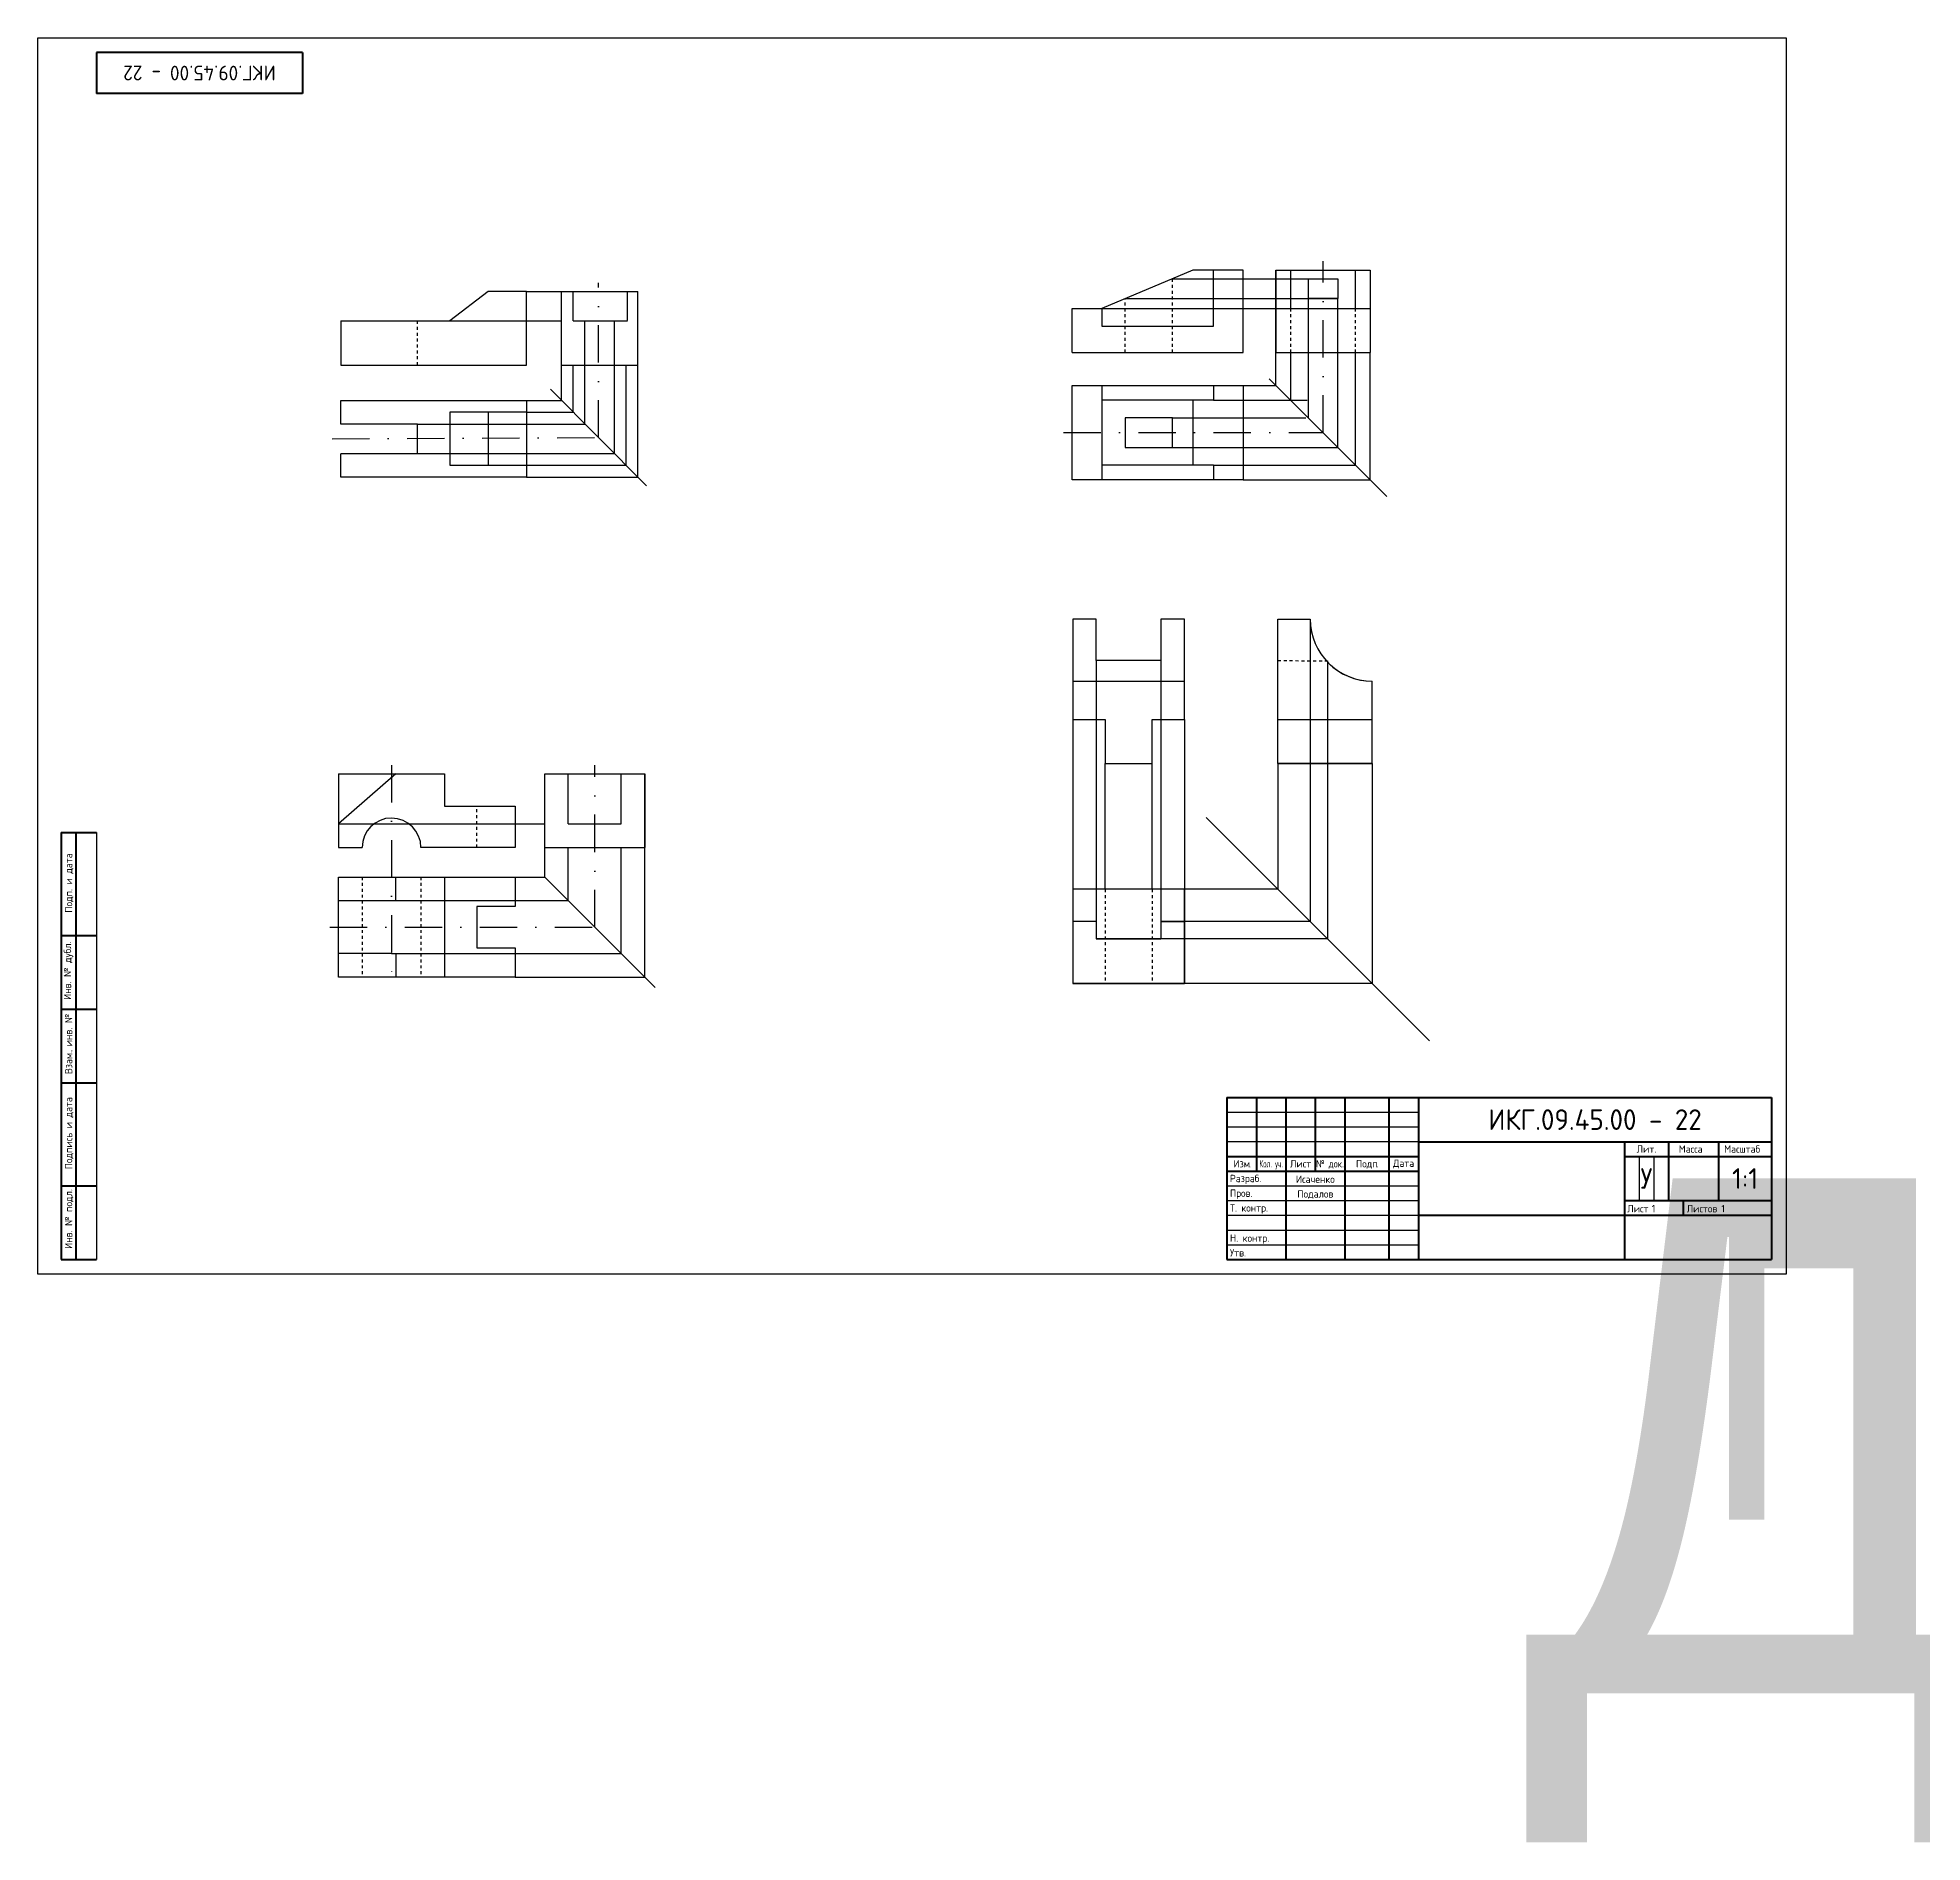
# Model space of a CAD drawing. Header units: millimetres. Extents: x 2500 to 3780, y 1958 to 2571.
# Drawn here: x 2500 to 3140, y 1958 to 2571 of the extents above; entities that cross this region are included whole.
import ezdxf
from ezdxf.enums import TextEntityAlignment as Align

# ---------------------------------------------------------------- set-up
doc = ezdxf.new("R2018")
doc.units = ezdxf.units.MM
doc.linetypes.add('JIS_02_1.0', pattern=[2, 1, -1])
doc.linetypes.add('штрихпунктирная', pattern=[25.4, 12.7, -6.35, 0, -6.35])
for name, color, linetype in [('Линия связи', 92, 'Continuous'), ('Невидимая', 140, 'JIS_02_1.0'), ('форматки', 7, 'Continuous'), ('центровая', 20, 'штрихпунктирная')]:
    doc.layers.add(name, color=color, linetype=linetype)
doc.layers.add('Основная', color=7, linetype='Continuous', lineweight=30)
doc.layers.add('Чертёж', color=7, linetype='Continuous', lineweight=35)
doc.styles.add('GOST-2.304_Type-B', font='GOST Common.ttf')
doc.styles.get("Standard").update_dxf_attribs({"font": 'arial.ttf'})

# ---------------------------------------------------------------- blocks, each defined once
blk = doc.blocks.new('ACAD_SPDS_TB_18')
at = {"linetype": 'Continuous', "lineweight": 60}
for p, q in [((-12, 145), (0, 145)), ((-12, 145), (-12, 0)), ((-7, 145), (-7, 0)), ((-12, 110), (0, 110)), ((-12, 85), (0, 85)), ((-12, 60), (0, 60)), ((-12, 25), (0, 25)), ((-12, 0), (0, 0))]:
    blk.add_line(p, q, dxfattribs=at)
at = {"linetype": 'Continuous', "lineweight": 30}
blk.add_line((0, 145), (0, 0), dxfattribs=at)
at = {"style": 'GOST-2.304_Type-B'}
for s, p in [('Подп. и дата', (-8.25, 117.77)), ('Инв. № дубл.', (-8.62, 88.14)), ('Взам. инв. №', (-8.25, 62.96)), ('. ', (-8.25, 70.58)), ('Подпись и дата', (-8.25, 30.64)), ('Инв. № подл.', (-8.25, 3.57))]:
    blk.add_text(s, height=2.5, rotation=90, dxfattribs=at).set_placement(p)
for tag, p in [('ПОДП_ДАТА_2', (-3.5, 127.5)), ('ИНВ_Н_ДУБЛ', (-3.65, 97.5)), ('ВЗАМ_ИНВ_Н', (-3.5, 71.94)), ('ПОДП_ДАТА_1', (-3.5, 42.5)), ('ИНВ_НОМ_ПОДЛ', (-3.5, 12.5))]:
    blk.add_attdef(tag, text='', height=2.5, rotation=90, dxfattribs=at).set_placement(p, align=Align.MIDDLE_CENTER)
at = {"style": 'GOST-2.304_Type-B', "flags": 1}
blk.add_attdef('ИДЕНТИФИКАТОР_НАДПИСИ', (-12.12, -11.58), '', height=2.5, dxfattribs=at)
blk = doc.blocks.new('ACAD_SPDS_TB_08')
at = {"linetype": 'Continuous', "lineweight": 60}
for p, q in [((0, 0), (0, -14)), ((70, 0), (0, 0)), ((70, 0), (70, -14)), ((70, -14), (0, -14))]:
    blk.add_line(p, q, dxfattribs=at)
at = {"style": 'GOST-2.304_Type-B', "flags": 8}
blk.add_attdef('ОБОЗНАЧЕНИЕ_ДОКУМЕНТА', text='', height=5, dxfattribs=at).set_placement((35, -7), align=Align.MIDDLE_CENTER)
at = {"style": 'GOST-2.304_Type-B', "flags": 1}
blk.add_attdef('ИДЕНТИФИКАТОР_НАДПИСИ', (-0.4, -20.95), '', height=2.5, dxfattribs=at)
blk = doc.blocks.new('ACAD_SPDS_TB_06')
at = {"linetype": 'Continuous', "lineweight": 60}
for p, q in [((-185, 55), (0, 55)), ((-185, 55), (-185, 0)), ((-175, 55), (-175, 30)), ((-165, 55), (-165, 0)), ((-155, 55), (-155, 30)), ((-145, 55), (-145, 0)), ((-130, 55), (-130, 0)), ((-120, 55), (-120, 0)), ((0, 55), (0, 0)), ((-120, 40), (0, 40)), ((-185, 35), (-120, 35)), ((-185, 30), (-120, 30)), ((-120, 15), (0, 15)), ((-185, 0), (0, 0))]:
    blk.add_line(p, q, dxfattribs=at)
at = {"linetype": 'Continuous', "lineweight": 25}
for p, q in [((-185, 50), (-120, 50)), ((-185, 45), (-120, 45)), ((-185, 25), (-120, 25)), ((-185, 20), (-120, 20)), ((-185, 15), (-120, 15)), ((-185, 10), (-120, 10)), ((-185, 5), (-120, 5))]:
    blk.add_line(p, q, dxfattribs=at)
at = {"lineweight": 25}
blk.add_line((-120, 40), (-185, 40), dxfattribs=at)
at = {"lineweight": 60}
for p, q in [((-50, 40), (-50, 0)), ((-35, 40), (-35, 20)), ((-18, 40), (-18, 20)), ((-50, 35), (0, 35)), ((-50, 20), (0, 20)), ((-30, 20), (-30, 15))]:
    blk.add_line(p, q, dxfattribs=at)
for p, q in [((-45, 35), (-45, 20)), ((-40, 35), (-40, 20)), ((-130, 20), (-120, 20))]:
    blk.add_line(p, q)
at = {"style": 'GOST-2.304_Type-B'}
for s, p in [('Изм', (-180, 31.25)), ('Лист', (-160, 31.25)), ('Подп', (-137.5, 31.25)), ('Дата', (-125, 31.44))]:
    blk.add_text(s, height=2.5, dxfattribs=at).set_placement(p, align=Align.CENTER)
at = {"style": 'GOST-2.304_Type-B', "width": 0.56}
blk.add_text('Кол. уч.', height=2.5, dxfattribs=at).set_placement((-174, 31.25), (-166, 31.25), align=Align.FIT)
at = {"style": 'GOST-2.304_Type-B', "width": 0.9}
blk.add_text('№ док.', height=2.5, dxfattribs=at).set_placement((-150, 31.25), align=Align.CENTER)
at = {"style": 'GOST-2.304_Type-B'}
for s, p in [('Разраб.', (-184, 26.25)), ('.', (-177.56, 31.25)), ('.', (-134.25, 31.25)), ('Пров.', (-184, 21.25)), ('Т. контр.', (-184, 16.25)), ('Лист', (-49.02, 16)), ('Листов', (-28.83, 16)), ('Н. контр.', (-184, 6)), ('Утв.', (-184, 1))]:
    blk.add_text(s, height=2.5, dxfattribs=at).set_placement(p)
at = {"linetype": 'Continuous', "char_height": 2.5, "attachment_point": 5, "style": 'GOST-2.304_Type-B'}
for s, insert, width in [('Лит.', (-42.5, 37.5), 14), ('Масса', (-27.5, 37.5), 14), ('Масштаб', (-10, 37.5), 19)]:
    blk.add_mtext(s, dxfattribs=dict(at, insert=insert, width=width))
at = {"style": 'GOST-2.304_Type-B'}
for tag, p, flags in [('ИДЕНТИФИКАТОР_НАДПИСИ', (-185.34, 60.88), 1), ('ЛИСТ', (-40.73, 16), 8), ('ЛИСТОВ', (-17.07, 16), 8)]:
    blk.add_attdef(tag, p, '', height=2.5, dxfattribs=dict(at, flags=flags))
at = {"style": 'GOST-2.304_Type-B', "flags": 8}
for tag, p in [('ИЗМ_4', (-180, 51)), ('ИЗМ_4_КОЛ_УЧ', (-170, 51)), ('ИЗМ_4_ЛИСТ', (-160, 51)), ('ИЗМ_4_N_ДОК', (-150, 51)), ('ИЗМ_4_ДАТА', (-125, 51)), ('ИЗМ_3', (-180, 46)), ('ИЗМ_3_КОЛ_УЧ', (-170, 46)), ('ИЗМ_3_ЛИСТ', (-160, 46)), ('ИЗМ_3_N_ДОК', (-150, 46)), ('ИЗМ_3_ДАТА', (-125, 46)), ('ИЗМ_2', (-180, 41)), ('ИЗМ_1', (-180, 36)), ('ИЗМ_2_КОЛ_УЧ', (-170, 41)), ('ИЗМ_1_КОЛ_УЧ', (-170, 36)), ('ИЗМ_2_ЛИСТ', (-160, 41)), ('ИЗМ_1_ЛИСТ', (-160, 36)), ('ИЗМ_2_N_ДОК', (-150, 41)), ('ИЗМ_1_N_ДОК', (-150, 36)), ('ИЗМ_2_ДАТА', (-125, 41)), ('ИЗМ_1_ДАТА', (-125, 36)), ('РАЗРАБ_ФИО', (-155, 26)), ('РАЗРАБ_ДАТА', (-125, 26)), ('ПРОВ_ФИО', (-155, 21)), ('ПРОВ_ДАТА', (-125, 21)), ('ДОЛЖНОСТЬ_1', (-175, 11)), ('ДОЛЖНОСТЬ_1_ФИО', (-155, 11)), ('ТКОНТР_ФИО', (-155, 16)), ('ДОЛЖНОСТЬ_1_ДАТА', (-125, 11)), ('ТКОНТР_ДАТА', (-125, 16)), ('НКОНТР_ФИО', (-155, 6)), ('НКОНТР_ДАТА', (-125, 6)), ('УТВ_ФИО', (-155, 1)), ('УТВ_ДАТА', (-125, 1))]:
    blk.add_attdef(tag, text='', height=2.5, dxfattribs=at).set_placement(p, align=Align.CENTER)
at = {"style": 'GOST-2.304_Type-B'}
blk.add_attdef('ОБОЗНАЧЕНИЕ_ДОКУМЕНТА', text='', height=5, dxfattribs=at).set_placement((-60, 47.5), align=Align.MIDDLE_CENTER)
at = {"lineweight": 30, "flags": 104}
for tag, p in [('НАИМЕНОВАНИЕ_ДОКУМЕНТА', (-85, 27.5)), ('ОБОЗНАЧЕНИЕ_МАТЕРИАЛА', (-85, 7.5)), ('НАИМЕНОВАНИЕ_ПРЕДПРИЯТИЯ', (-25, 7.5))]:
    blk.add_attdef(tag, text='', height=3.5, dxfattribs=at).set_placement(p, align=Align.MIDDLE_CENTER)
at = {"style": 'GOST-2.304_Type-B', "flags": 8}
for tag, p in [('Л1', (-47.5, 27.5)), ('Л2', (-42.5, 27.5)), ('Л3', (-37.5, 27.5)), ('МАССА', (-26.5, 27.5)), ('МАСШТАБ', (-9, 27.5))]:
    blk.add_attdef(tag, text='', height=2.5, dxfattribs=at).set_placement(p, align=Align.MIDDLE_CENTER)

msp = doc.modelspace()

# ---------------------------------------------------------------- linework, layer by layer
msp.add_lwpolyline([(2499.52, 2150.59), (2499.52, 2570.59), (3093.52, 2570.59), (3093.52, 2150.59), (2499.52, 2150.59)])
at = {"layer": 'Линия связи'}
for p, q in [((2920.15, 2452.44), (2920.15, 2491.63)), ((2884.97, 2488.69), (2941.15, 2488.69)), ((2931.15, 2441.44), (2931.15, 2488.69)), ((2860.97, 2478.63), (2920.15, 2478.63)), ((2868.97, 2481.98), (2941.15, 2481.98)), ((2941.15, 2431.44), (2941.15, 2481.98)), ((2665.52, 2474.37), (2677.47, 2474.37)), ((2677.47, 2447.37), (2677.47, 2459.21)), ((2681.45, 2443.37), (2681.43, 2459.16)), ((2685.43, 2439.37), (2685.43, 2459.37)), ((2695.46, 2429.3), (2695.46, 2459.37)), ((2699.37, 2446.28), (2699.37, 2459.37)), ((2703.35, 2438.41), (2703.35, 2459.37)), ((2925.15, 2447.44), (2925.15, 2463.63)), ((2947.15, 2425.44), (2947.15, 2463.63)), ((2952.15, 2420.44), (2952.15, 2463.63)), ((2908.97, 2452.44), (2920.15, 2452.44)), ((2665.52, 2447.37), (2677.47, 2447.37)), ((2699.37, 2425.37), (2699.37, 2446.28)), ((2898.97, 2447.44), (2930.78, 2447.44)), ((2628.52, 2439.37), (2665.52, 2439.37)), ((2665.52, 2443.37), (2681.45, 2443.37)), ((2665.52, 2439.37), (2685.43, 2439.37)), ((2884.97, 2441.44), (2930.27, 2441.44)), ((2703.35, 2421.37), (2703.35, 2438.41)), ((2628.52, 2429.37), (2695.46, 2429.3)), ((2884.97, 2431.44), (2941.15, 2431.44)), ((2665.52, 2425.37), (2699.37, 2425.37)), ((2665.52, 2421.37), (2703.35, 2421.37)), ((2898.97, 2425.44), (2947.15, 2425.44)), ((2908.97, 2420.44), (2952.15, 2420.44)), ((2931.8, 2373.03), (2931.8, 2270.33)), ((2859.1, 2359.03), (2859.1, 2281.33)), ((2881.1, 2359.03), (2881.1, 2281.33)), ((2937.67, 2358.91), (2937.67, 2264.44)), ((2851.1, 2339.03), (2851.1, 2249.33)), ((2889.1, 2339.03), (2889.1, 2249.33)), ((2862.1, 2281.33), (2862.1, 2324.03)), ((2878.1, 2281.33), (2878.1, 2324.03)), ((2920.8, 2324.03), (2920.8, 2281.33)), ((2952.8, 2324.03), (2952.8, 2249.33)), ((2705.75, 2251.48), (2705.75, 2320.52)), ((2671.75, 2285.48), (2671.75, 2312.19)), ((2601.71, 2303.52), (2671.75, 2303.52)), ((2679.75, 2277.48), (2679.75, 2295.52)), ((2697.75, 2259.48), (2697.75, 2295.52)), ((2661.71, 2285.48), (2671.75, 2285.48)), ((2920.8, 2281.33), (2851.1, 2281.33)), ((2621.21, 2277.48), (2679.75, 2277.48)), ((2931.8, 2270.33), (2889.1, 2270.33)), ((2937.67, 2264.44), (2881.1, 2264.44)), ((2621.21, 2259.48), (2697.75, 2259.48)), ((2661.71, 2251.48), (2705.75, 2251.48)), ((2889.1, 2249.33), (2851.1, 2249.33)), ((2952.8, 2249.33), (2889.1, 2249.33))]:
    msp.add_line(p, q, dxfattribs=at)
at = {"layer": 'Невидимая'}
for p, q in [((2884.97, 2463.63), (2884.97, 2488.69)), ((2868.97, 2463.63), (2868.97, 2481.98)), ((2925.15, 2463.63), (2925.15, 2478.63)), ((2947.15, 2463.63), (2947.15, 2478.63)), ((2628.52, 2459.37), (2628.52, 2474.37)), ((2920.8, 2359.03), (2920.8, 2359.03)), ((2920.8, 2359.03), (2937.67, 2358.91)), ((2648.71, 2295.52), (2648.71, 2309.52)), ((2609.71, 2285.48), (2609.71, 2251.48)), ((2629.71, 2285.48), (2629.71, 2251.48)), ((2862.1, 2281.33), (2862.1, 2249.33)), ((2878.1, 2281.33), (2878.1, 2249.33))]:
    msp.add_line(p, q, dxfattribs=at)
at = {"layer": 'Основная'}
for p, q in [((2891.97, 2491.63), (2860.97, 2478.63)), ((2908.97, 2491.63), (2891.97, 2491.63)), ((2898.97, 2472.63), (2898.97, 2491.63)), ((2908.97, 2463.63), (2908.97, 2491.63)), ((2920.15, 2491.63), (2952.15, 2491.63)), ((2920.15, 2491.63), (2920.15, 2463.63)), ((2925.15, 2478.63), (2925.15, 2491.63)), ((2947.15, 2478.63), (2947.15, 2491.63)), ((2952.15, 2491.63), (2952.15, 2463.63)), ((2652.52, 2484.37), (2639.52, 2474.37)), ((2665.52, 2484.37), (2652.52, 2484.37)), ((2665.52, 2474.37), (2665.52, 2484.37)), ((2665.52, 2484.37), (2703.35, 2484.37)), ((2677.47, 2459.37), (2677.47, 2484.21)), ((2681.4, 2474.37), (2681.4, 2484.16)), ((2699.86, 2474.57), (2699.86, 2484.37)), ((2703.35, 2459.37), (2703.35, 2484.37)), ((2931.15, 2488.69), (2941.15, 2488.69)), ((2931.15, 2481.98), (2931.15, 2488.69)), ((2941.15, 2488.69), (2941.15, 2481.98)), ((2850.97, 2463.63), (2850.97, 2478.63)), ((2850.97, 2478.63), (2860.97, 2478.63)), ((2860.97, 2478.63), (2860.97, 2472.63)), ((2920.15, 2478.63), (2952.15, 2478.63)), ((2941.15, 2481.98), (2931.15, 2481.98)), ((2602.52, 2474.37), (2639.52, 2474.37)), ((2602.52, 2474.37), (2602.52, 2459.37)), ((2639.52, 2474.37), (2665.52, 2474.37)), ((2665.52, 2459.37), (2665.52, 2474.37)), ((2681.41, 2474.37), (2699.86, 2474.37)), ((2685.43, 2459.37), (2685.43, 2474.37)), ((2695.46, 2459.37), (2695.46, 2474.37)), ((2860.97, 2472.63), (2898.97, 2472.63)), ((2602.52, 2459.37), (2665.52, 2459.37)), ((2677.47, 2459.37), (2703.35, 2459.37)), ((2850.97, 2463.63), (2908.97, 2463.63)), ((2920.15, 2463.63), (2952.15, 2463.63)), ((2850.97, 2452.44), (2908.97, 2452.44)), ((2850.97, 2420.44), (2850.97, 2452.44)), ((2860.97, 2452.44), (2860.97, 2420.44)), ((2898.97, 2452.44), (2898.97, 2452.44)), ((2898.97, 2452.44), (2898.97, 2447.44)), ((2908.97, 2452.44), (2908.97, 2420.44)), ((2917.84, 2454.76), (2957.81, 2414.78)), ((2602.52, 2447.37), (2665.52, 2447.37)), ((2602.52, 2439.37), (2602.52, 2447.37)), ((2665.52, 2447.37), (2665.52, 2443.37)), ((2673.69, 2451.16), (2706.38, 2418.32)), ((2898.97, 2447.44), (2860.97, 2447.44)), ((2891.97, 2447.44), (2891.97, 2425.44)), ((2628.52, 2439.37), (2602.52, 2439.37)), ((2628.52, 2429.37), (2628.52, 2439.37)), ((2665.52, 2443.37), (2639.52, 2443.37)), ((2639.52, 2443.37), (2639.52, 2425.37)), ((2652.52, 2443.37), (2652.52, 2425.37)), ((2665.52, 2443.37), (2665.52, 2425.37)), ((2884.97, 2441.44), (2868.97, 2441.44)), ((2868.97, 2441.44), (2868.97, 2431.44)), ((2884.97, 2431.44), (2884.97, 2441.44)), ((2602.52, 2421.37), (2602.51, 2429.2)), ((2602.52, 2429.37), (2628.52, 2429.37)), ((2868.97, 2431.44), (2884.97, 2431.44)), ((2665.52, 2421.37), (2602.52, 2421.37)), ((2639.52, 2425.37), (2665.52, 2425.37)), ((2665.52, 2425.37), (2665.52, 2421.37)), ((2908.97, 2420.44), (2850.97, 2420.44)), ((2898.97, 2425.44), (2860.97, 2425.44)), ((2898.97, 2425.44), (2898.97, 2420.44)), ((2851.1, 2373.03), (2851.1, 2339.03)), ((2859.1, 2373.03), (2851.1, 2373.03)), ((2859.1, 2359.03), (2859.1, 2373.03)), ((2889.1, 2373.03), (2881.1, 2373.03)), ((2881.1, 2373.03), (2881.1, 2359.03)), ((2889.1, 2339.03), (2889.1, 2373.03)), ((2920.8, 2324.03), (2920.8, 2373.03)), ((2920.8, 2373.03), (2931.8, 2373.03)), ((2881.1, 2359.03), (2859.1, 2359.03)), ((2851.1, 2352.03), (2889.1, 2352.03)), ((2889.1, 2352.03), (2889.1, 2352.03)), ((2952.8, 2324.03), (2952.8, 2352.03)), ((2851.1, 2339.03), (2862.1, 2339.03)), ((2862.1, 2339.03), (2862.1, 2324.03)), ((2878.1, 2324.03), (2878.1, 2339.03)), ((2878.1, 2339.03), (2889.1, 2339.03)), ((2920.8, 2339.03), (2952.8, 2339.03)), ((2862.1, 2324.03), (2878.1, 2324.03)), ((2920.8, 2324.03), (2952.8, 2324.03)), ((2952.8, 2324.03), (2920.8, 2324.03)), ((2601.71, 2320.52), (2637.71, 2320.52)), ((2601.71, 2320.52), (2601.71, 2303.52)), ((2621.21, 2320.52), (2601.71, 2303.52)), ((2637.71, 2320.52), (2637.71, 2309.52)), ((2671.75, 2295.52), (2671.75, 2320.52)), ((2671.75, 2320.52), (2705.75, 2320.52)), ((2679.75, 2303.52), (2679.75, 2320.52)), ((2697.75, 2303.52), (2697.75, 2320.52)), ((2705.75, 2320.52), (2705.75, 2295.52)), ((2637.71, 2309.52), (2661.71, 2309.52)), ((2661.71, 2309.52), (2661.71, 2295.52)), ((2896.43, 2305.7), (2972.26, 2229.84)), ((2601.71, 2303.52), (2601.71, 2295.52)), ((2679.75, 2303.52), (2697.75, 2303.52)), ((2601.71, 2295.52), (2609.71, 2295.52)), ((2661.71, 2295.52), (2629.71, 2295.52)), ((2671.75, 2295.52), (2705.75, 2295.52)), ((2601.71, 2285.48), (2661.71, 2285.48)), ((2601.71, 2251.48), (2601.71, 2285.48)), ((2621.21, 2277.48), (2621.21, 2285.48)), ((2637.71, 2285.48), (2637.71, 2251.48)), ((2661.71, 2285.48), (2661.71, 2275.48)), ((2671.75, 2285.48), (2709.3, 2247.93)), ((2889.1, 2281.33), (2851.1, 2281.33)), ((2851.1, 2281.33), (2851.1, 2249.33)), ((2859.1, 2281.33), (2859.1, 2264.44)), ((2881.1, 2281.33), (2881.1, 2264.44)), ((2889.1, 2249.33), (2889.1, 2281.33)), ((2601.71, 2277.48), (2621.21, 2277.48)), ((2661.71, 2275.48), (2648.71, 2275.48)), ((2648.71, 2275.48), (2648.71, 2261.48)), ((2859.1, 2270.33), (2851.1, 2270.33)), ((2648.71, 2261.48), (2661.71, 2261.48)), ((2661.71, 2261.48), (2661.71, 2251.48)), ((2619.71, 2259.48), (2601.71, 2259.48)), ((2619.71, 2259.48), (2621.21, 2259.48)), ((2621.21, 2259.48), (2621.21, 2251.48)), ((2661.71, 2251.48), (2601.71, 2251.48)), ((2851.1, 2249.33), (2889.1, 2249.33))]:
    msp.add_line(p, q, dxfattribs=at)
for centre, radius, start, end in [((2952.8, 2373.03), 21, 180, 270), ((2952.8, 2373.03), 21, 227.56603, 270), ((2619.71, 2295.52), 10, 0, 179.7634)]:
    msp.add_arc(centre, radius, start, end, dxfattribs=at)
at = {"layer": 'центровая'}
for p, q in [((2936.15, 2436.44), (2936.15, 2494.63)), ((2690.04, 2434.74), (2690.04, 2487.37)), ((2599.52, 2434.36), (2690.04, 2434.74)), ((2847.97, 2436.44), (2936.15, 2436.44)), ((2619.71, 2323.52), (2619.71, 2248.48)), ((2688.75, 2268.48), (2688.75, 2323.52)), ((2598.71, 2268.48), (2688.75, 2268.48))]:
    msp.add_line(p, q, dxfattribs=at)
at = {"layer": 'Чертёж'}
for p, q in [((2881.1, 2270.33), (2889.1, 2270.33)), ((2881.1, 2264.44), (2859.1, 2264.44))]:
    msp.add_line(p, q, dxfattribs=at)

# ---------------------------------------------------------------- block references
msp.add_blockref('ACAD_SPDS_TB_18', (2519.52, 2155.59))
at = {"layer": 'форматки'}
ref = msp.add_blockref('ACAD_SPDS_TB_08', (2519.52, 2565.59), dxfattribs=at)
ref.add_attrib('ОБОЗНАЧЕНИЕ_ДОКУМЕНТА', 'ИКГ.09.45.00 - 22', dxfattribs={"layer": '0', "height": 5, "rotation": 180, "style": 'GOST-2.304_Type-B'}).set_placement((2554.52, 2558.59), align=Align.MIDDLE_CENTER)
ref = msp.add_blockref('ACAD_SPDS_TB_06', (3088.52, 2155.59), dxfattribs=at)
lines = msp.add_mtext('Детали', dxfattribs={"layer": '0', "insert": (3003.52, 2183.09), "char_height": 174.857, "attachment_point": 1})
ref.add_attrib('НАИМЕНОВАНИЕ_ДОКУМЕНТА', '', (3003.52, 2183.09), dxfattribs={"flags": 104}).embed_mtext(lines)
lines = msp.add_mtext('ГГУ МС-12', dxfattribs={"layer": '0', "insert": (3063.52, 2163.09), "char_height": 96, "attachment_point": 1})
ref.add_attrib('НАИМЕНОВАНИЕ_ПРЕДПРИЯТИЯ', '', (3063.52, 2163.09), dxfattribs={"flags": 104}).embed_mtext(lines)
ref.add_attrib('ОБОЗНАЧЕНИЕ_ДОКУМЕНТА', 'ИКГ.09.45.00 - 22', dxfattribs={"layer": '0', "height": 7, "style": 'GOST-2.304_Type-B'}).set_placement((3028.52, 2203.09), align=Align.MIDDLE_CENTER)
ref.add_attrib('ЛИСТ', '1', (3047.8, 2171.59), dxfattribs={"layer": '0', "height": 2.5, "style": 'GOST-2.304_Type-B'})
ref.add_attrib('ЛИСТОВ', '1', (3071.45, 2171.59), dxfattribs={"layer": '0', "height": 2.5, "style": 'GOST-2.304_Type-B'})
ref.add_attrib('МАСШТАБ', '1:1', dxfattribs={"layer": '0', "height": 7, "style": 'GOST-2.304_Type-B'}).set_placement((3079.52, 2183.09), align=Align.MIDDLE_CENTER)
ref.add_attrib('РАЗРАБ_ФИО', 'Исаченко', dxfattribs={"layer": '0', "height": 2.5, "style": 'GOST-2.304_Type-B'}).set_placement((2933.52, 2181.59), align=Align.CENTER)
ref.add_attrib('ПРОВ_ФИО', 'Подалов', dxfattribs={"layer": '0', "height": 2.5, "style": 'GOST-2.304_Type-B'}).set_placement((2933.52, 2176.59), align=Align.CENTER)
ref.add_attrib('Л2', 'У', dxfattribs={"layer": '0', "height": 7, "style": 'GOST-2.304_Type-B'}).set_placement((3046.02, 2183.09), align=Align.MIDDLE_CENTER)

doc.saveas('drawing.dxf')
